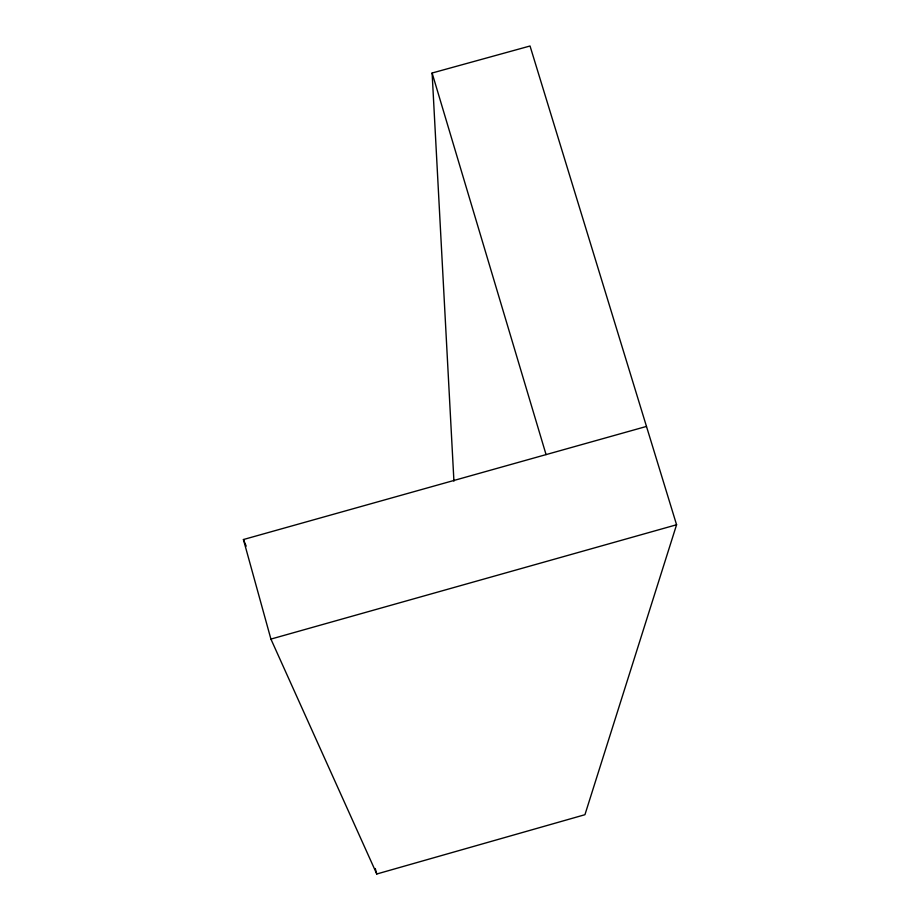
<?xml version="1.0" encoding="UTF-8"?>
<svg xmlns="http://www.w3.org/2000/svg" width="920" height="920" viewBox="0 0 920 920"><rect width="100%" height="100%" fill="white"/><g stroke="black" fill="none" stroke-linecap="round" stroke-linejoin="round"><path stroke-width="1.38" d="M453.928 481.137L432.112 73.013L530.035 46L676.579 524.756L584.936 814.706L376.774 874L270.917 639.089L243.42 539.534L646.484 426.431M270.917 639.089L676.579 524.756M243.42 539.534L246.192 546.135M432.112 73.013L546.066 454.606M375.256 868.526L376.774 874"/></g></svg>
